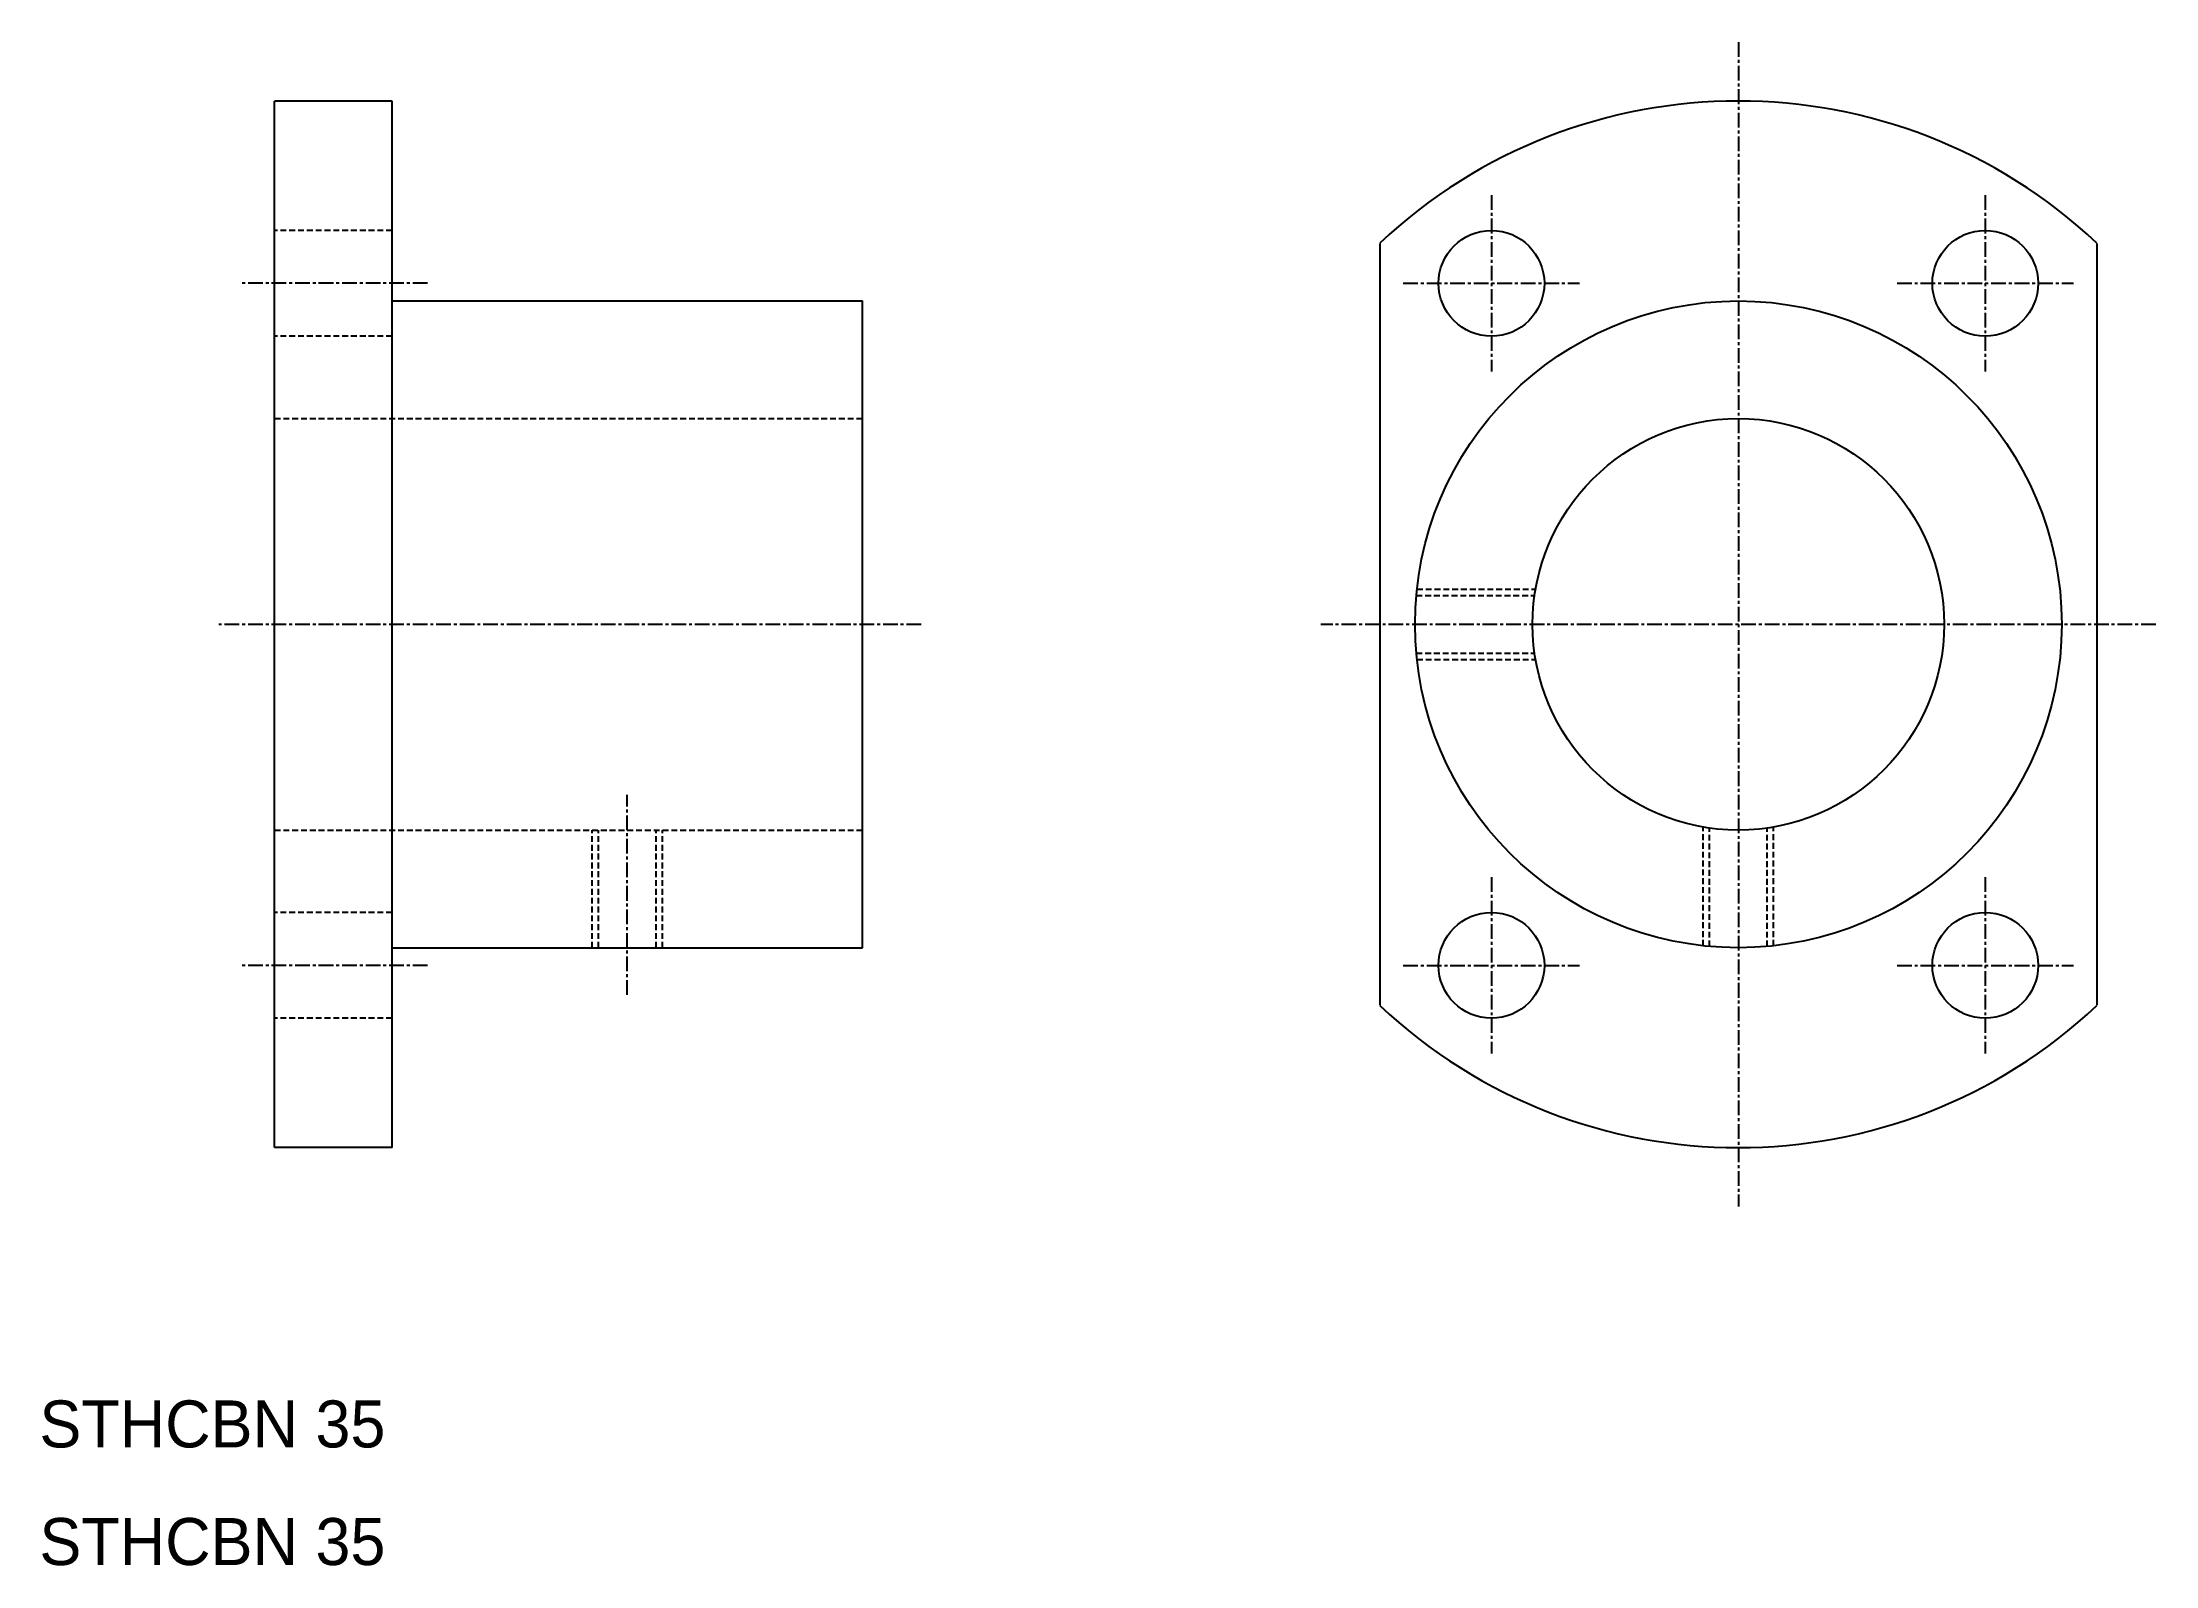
# Model space of a CAD drawing. Extents: x 10 to 190, y 10 to 140.
import ezdxf

# ---------------------------------------------------------------- set-up
doc = ezdxf.new("R2010")
doc.units = 0
doc.linetypes.add('CENTER', pattern=[2, 1.25, -0.25, 0.25, -0.25])
doc.linetypes.add('DASHED', pattern=[0.75, 0.5, -0.25])
doc.layers.get('0').update_dxf_attribs({"linetype": 'CONTINUOUS'})
doc.layers.add('CENTER', color=1, linetype='CENTER')

msp = doc.modelspace()

# ---------------------------------------------------------------- linework, layer by layer
at = {"color": 7, "linetype": 'CONTINUOUS'}
for p, q in [((30, 45.5), (30, 134.5)), ((40, 134.5), (30, 134.5)), ((40, 45.5), (40, 134.5)), ((124, 122.4), (124, 57.6)), ((185, 122.4), (185, 57.6)), ((40, 117.5), (80, 117.5)), ((80, 62.5), (80, 117.5)), ((40, 62.5), (80, 62.5)), ((40, 45.5), (30, 45.5))]:
    msp.add_line(p, q, dxfattribs=at)
at = {"color": 3, "linetype": 'DASHED'}
for p, q in [((40, 123.5), (30, 123.5)), ((40, 114.5), (30, 114.5)), ((30, 107.5), (80, 107.5)), ((127.11, 92.46), (137.17, 92.46)), ((127.16, 93), (137.26, 93)), ((127.11, 87.54), (137.17, 87.54)), ((127.16, 87), (137.26, 87)), ((30, 72.5), (80, 72.5)), ((57, 62.5), (57, 72.5)), ((57.54, 62.5), (57.54, 72.5)), ((62.46, 62.5), (62.46, 72.5)), ((63, 62.5), (63, 72.5)), ((151.5, 62.66), (151.5, 72.76)), ((152.04, 62.61), (152.04, 72.67)), ((156.96, 62.61), (156.96, 72.67)), ((157.5, 62.66), (157.5, 72.76)), ((40, 65.5), (30, 65.5)), ((40, 56.5), (30, 56.5))]:
    msp.add_line(p, q, dxfattribs=at)
at = {"color": 7, "linetype": 'CONTINUOUS'}
for centre, radius in [((133.5, 119), 4.5), ((175.5, 119), 4.5), ((154.5, 90), 27.5), ((154.5, 90), 17.5), ((133.5, 61), 4.5), ((175.5, 61), 4.5)]:
    msp.add_circle(centre, radius, dxfattribs=at)
for start, end in [(46.7335, 133.2665), (226.7335, 313.2665)]:
    msp.add_arc((154.5, 90), 44.5, start, end, dxfattribs=at)
at = {"layer": 'CENTER', "color": 1, "linetype": 'CENTER'}
for p, q in [((154.5, 139.5), (154.5, 40.5)), ((133.5, 126.5), (133.5, 111.5)), ((175.5, 126.5), (175.5, 111.5)), ((43, 119), (27, 119)), ((126, 119), (141, 119)), ((168, 119), (183, 119)), ((85, 90), (25, 90)), ((190, 90), (119, 90)), ((60, 58.5), (60, 75.5)), ((133.5, 68.5), (133.5, 53.5)), ((175.5, 68.5), (175.5, 53.5)), ((43, 61), (27, 61)), ((126, 61), (141, 61)), ((168, 61), (183, 61))]:
    msp.add_line(p, q, dxfattribs=at)

# ---------------------------------------------------------------- texts
at = {"color": 7, "linetype": 'CONTINUOUS'}
for p in [(10, 20), (10, 10)]:
    msp.add_text('STHCBN 35', height=4, dxfattribs=at).set_placement(p)

doc.saveas('drawing.dxf')
